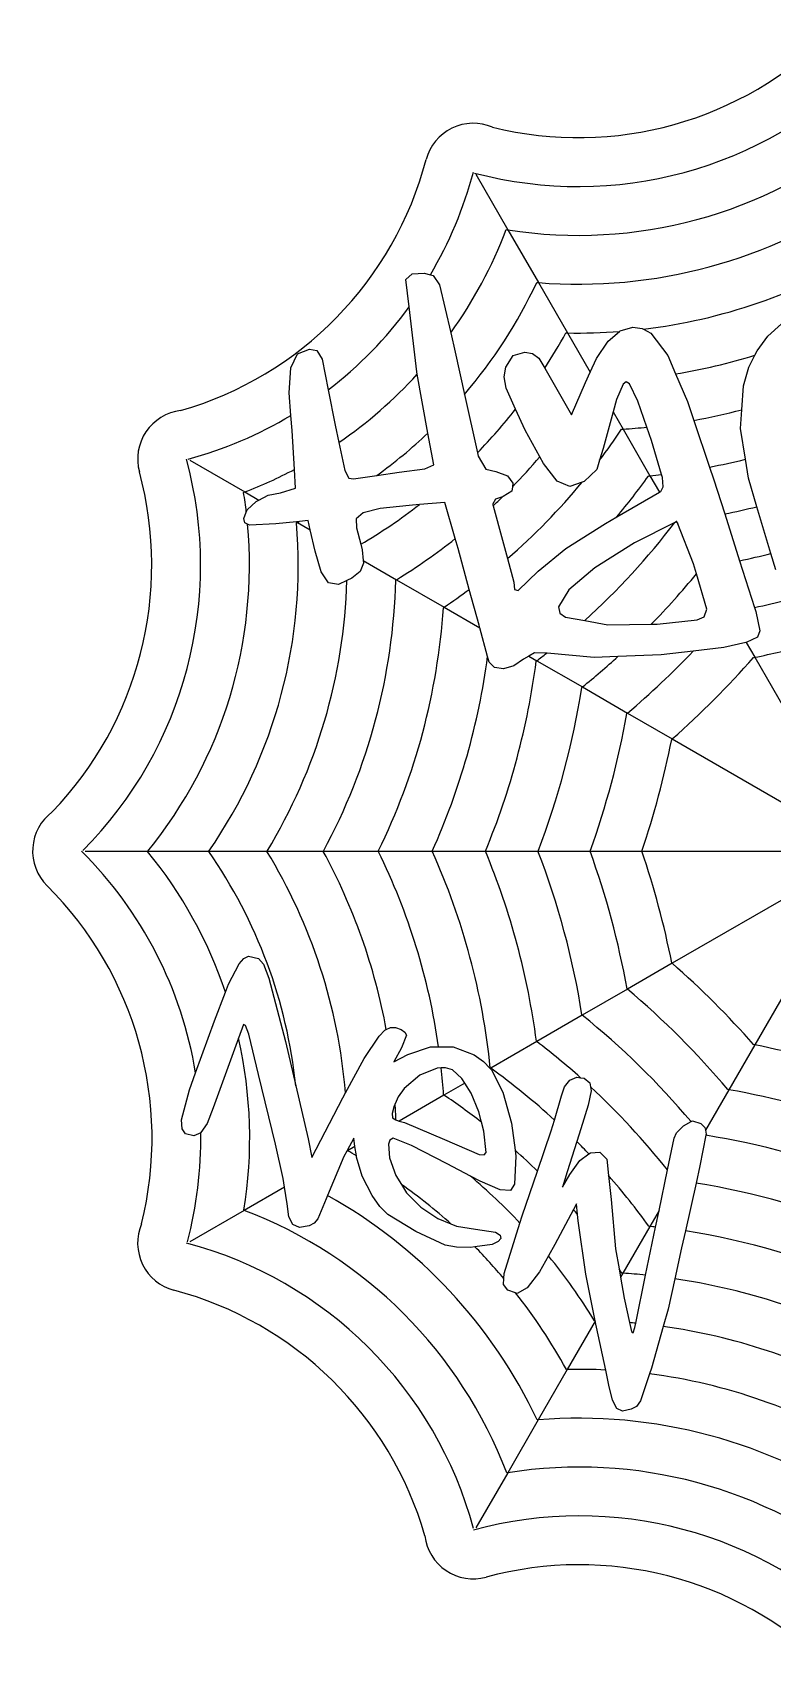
# Model space of a CAD drawing. Header units: metres. Extents: x 0 to 8.53, y 0.03 to 8.55.
# Drawn here: x 0 to 3.79, y 0.13 to 8.48 of the extents above; entities that cross this region are included whole.
import ezdxf

# ---------------------------------------------------------------- set-up
doc = ezdxf.new("R2010")
doc.units = ezdxf.units.M

msp = doc.modelspace()

# ---------------------------------------------------------------- linework, layer by layer
at = {"layer": '1', "color": 3}
for p, q in [((2.273969, 7.755883), (2.438262, 7.47132)), ((2.438262, 7.47132), (2.594122, 7.201362)), ((1.915918, 7.217903), (1.948151, 7.245489)), ((1.932482, 7.076685), (1.915918, 7.217903)), ((1.948151, 7.245489), (2.009371, 7.249821)), ((2.009371, 7.249821), (2.040875, 7.241332)), ((2.040875, 7.241332), (2.055177, 7.237477)), ((2.055177, 7.237477), (2.087512, 7.189812)), ((2.087512, 7.189812), (2.144867, 6.943753)), ((2.594122, 7.201362), (2.742826, 6.943799)), ((1.971395, 6.744946), (1.932482, 7.076685)), ((2.144867, 6.943753), (2.167708, 6.845765)), ((2.742826, 6.943799), (2.858895, 6.742762)), ((2.951016, 6.901114), (3.009326, 6.951174)), ((3.009326, 6.951174), (3.013451, 6.954715)), ((3.013451, 6.954715), (3.077824, 6.972765)), ((3.077824, 6.972765), (3.12576, 6.966065)), ((3.12576, 6.966065), (3.131529, 6.963027)), ((3.131529, 6.963027), (3.169808, 6.942863)), ((3.169808, 6.942863), (3.256149, 6.828352)), ((3.769484, 6.926733), (3.838752, 6.990152)), ((1.360591, 6.837374), (1.421413, 6.859876)), ((1.421413, 6.859876), (1.459441, 6.853295)), ((1.459441, 6.853295), (1.486109, 6.809912)), ((2.891225, 6.812783), (2.951016, 6.901114)), ((3.702229, 6.829343), (3.713811, 6.852631)), ((3.713811, 6.852631), (3.769484, 6.926733)), ((1.31776, 6.636629), (1.326531, 6.765263)), ((1.326531, 6.765263), (1.360591, 6.837374)), ((1.486109, 6.809912), (1.517547, 6.651883)), ((2.167708, 6.845765), (2.215895, 6.629175)), ((2.418591, 6.719173), (2.428087, 6.768127)), ((2.428087, 6.768127), (2.46507, 6.828113)), ((2.46507, 6.828113), (2.525266, 6.845765)), ((2.525266, 6.845765), (2.563629, 6.839035)), ((2.563629, 6.839035), (2.596876, 6.814012)), ((2.596876, 6.814012), (2.626441, 6.762718)), ((2.858895, 6.742762), (2.891225, 6.812783)), ((3.256149, 6.828352), (3.296308, 6.733931)), ((3.643511, 6.673598), (3.671798, 6.768151)), ((3.671798, 6.768151), (3.702229, 6.829343)), ((1.973683, 6.732416), (1.971395, 6.744946)), ((2.028611, 6.431566), (1.973683, 6.732416)), ((2.428376, 6.6603), (2.418591, 6.719173)), ((2.626441, 6.762718), (2.674064, 6.680094)), ((2.763424, 6.524872), (2.834786, 6.690543)), ((2.834786, 6.690543), (2.858895, 6.742762)), ((3.043939, 6.69316), (3.028539, 6.68117)), ((3.060372, 6.684088), (3.043939, 6.69316)), ((3.103804, 6.594122), (3.060372, 6.684088)), ((3.296308, 6.733931), (3.356665, 6.592019)), ((1.326735, 6.522023), (1.31776, 6.636629)), ((1.517547, 6.651883), (1.55355, 6.470905)), ((2.215895, 6.629175), (2.282267, 6.330845)), ((2.477023, 6.553603), (2.428376, 6.6603)), ((2.674064, 6.680094), (2.763424, 6.524872)), ((2.993368, 6.602643), (2.976221, 6.539548)), ((3.028539, 6.68117), (2.993368, 6.602643)), ((3.634962, 6.55041), (3.643511, 6.673598)), ((1.332802, 6.444561), (1.326735, 6.522023)), ((2.526185, 6.445776), (2.477023, 6.553603)), ((2.976221, 6.539548), (2.925414, 6.352588)), ((2.976221, 6.539548), (3.027246, 6.45117)), ((3.150012, 6.461951), (3.103804, 6.594122)), ((3.356665, 6.592019), (3.389236, 6.496282)), ((3.628374, 6.455485), (3.634962, 6.55041)), ((1.344609, 6.245079), (1.332802, 6.444561)), ((1.55355, 6.470905), (1.572316, 6.382885)), ((2.058493, 6.2679), (2.028611, 6.431566)), ((2.600703, 6.309867), (2.526185, 6.445776)), ((3.027246, 6.45117), (3.16523, 6.212175)), ((3.173768, 6.394001), (3.150012, 6.461951)), ((3.389236, 6.496282), (3.470596, 6.257141)), ((3.653565, 6.297223), (3.628374, 6.455485)), ((1.572316, 6.382885), (1.60293, 6.239298)), ((2.925414, 6.352588), (2.907099, 6.292568)), ((3.224485, 6.218799), (3.173768, 6.394001)), ((0.80985, 6.291764), (1.090688, 6.129623)), ((2.011882, 6.248437), (2.058493, 6.2679)), ((2.282267, 6.330845), (2.286189, 6.313216)), ((2.286189, 6.313216), (2.324572, 6.247285)), ((2.619455, 6.275665), (2.600703, 6.309867)), ((2.690345, 6.184292), (2.619455, 6.275665)), ((2.907099, 6.292568), (2.892334, 6.244179)), ((3.668925, 6.200727), (3.653565, 6.297223)), ((1.350277, 6.149325), (1.344609, 6.245079)), ((1.60293, 6.239298), (1.623946, 6.200854)), ((1.623946, 6.200854), (1.648125, 6.197779)), ((1.648125, 6.197779), (1.767625, 6.214745)), ((1.767625, 6.214745), (1.88171, 6.230941)), ((1.88171, 6.230941), (2.011882, 6.248437)), ((2.324572, 6.247285), (2.376777, 6.233748)), ((2.376777, 6.233748), (2.435321, 6.21238)), ((2.435321, 6.21238), (2.46388, 6.174513)), ((2.754499, 6.158031), (2.690345, 6.184292)), ((2.82756, 6.183254), (2.81799, 6.17995)), ((2.892334, 6.244179), (2.82756, 6.183254)), ((3.16523, 6.212175), (3.213672, 6.128271)), ((3.228652, 6.204405), (3.224485, 6.218799)), ((3.232069, 6.156425), (3.228652, 6.204405)), ((3.470596, 6.257141), (3.491175, 6.196654)), ((3.491175, 6.196654), (3.547934, 6.017542)), ((3.71288, 6.054361), (3.668925, 6.200727)), ((1.090688, 6.129623), (1.162217, 6.088325)), ((1.162217, 6.088325), (1.209685, 6.113426)), ((1.209685, 6.113426), (1.273312, 6.126098)), ((1.273312, 6.126098), (1.350277, 6.149325)), ((2.410749, 6.105529), (2.373626, 6.092808)), ((2.414152, 6.106695), (2.410749, 6.105529)), ((2.458231, 6.134501), (2.414152, 6.106695)), ((2.461319, 6.156373), (2.458231, 6.134501)), ((2.46388, 6.174513), (2.461319, 6.156373)), ((2.81799, 6.17995), (2.754499, 6.158031)), ((2.995089, 6.001947), (3.213672, 6.128271)), ((3.213672, 6.128271), (3.220777, 6.132377)), ((3.220777, 6.132377), (3.232069, 6.156425)), ((1.085253, 5.993477), (1.098619, 6.026853)), ((1.098619, 6.026853), (1.103223, 6.038348)), ((1.103223, 6.038348), (1.148845, 6.081253)), ((1.148845, 6.081253), (1.162217, 6.088325)), ((1.697308, 6.023691), (1.660929, 5.992443)), ((1.783567, 6.044771), (1.697308, 6.023691)), ((1.93192, 6.060896), (1.783567, 6.044771)), ((1.985148, 6.06536), (1.93192, 6.060896)), ((2.115365, 6.076278), (1.985148, 6.06536)), ((2.168294, 5.891274), (2.115365, 6.076278)), ((2.373626, 6.092808), (2.359793, 6.06518)), ((2.359793, 6.06518), (2.361702, 6.05841)), ((2.361702, 6.05841), (2.411004, 5.883534)), ((3.547934, 6.017542), (3.623881, 5.777878)), ((3.784868, 5.814643), (3.71288, 6.054361)), ((1.091479, 5.971222), (1.085253, 5.993477)), ((1.105058, 5.964979), (1.091479, 5.971222)), ((1.115609, 5.960128), (1.105058, 5.964979)), ((1.250293, 5.965974), (1.115609, 5.960128)), ((1.355152, 5.976934), (1.250293, 5.965974)), ((1.371388, 5.978631), (1.355152, 5.976934)), ((1.355152, 5.976934), (1.360891, 5.973621)), ((1.360891, 5.973621), (1.425879, 5.9361)), ((1.415333, 5.983224), (1.371388, 5.978631)), ((1.425879, 5.9361), (1.415333, 5.983224)), ((1.45028, 5.827065), (1.425879, 5.9361)), ((1.660929, 5.992443), (1.662215, 5.945817)), ((1.662215, 5.945817), (1.684173, 5.862029)), ((2.733803, 5.840225), (2.938272, 5.969111)), ((2.938272, 5.969111), (2.995089, 6.001947)), ((3.293058, 5.9741), (3.085892, 5.869688)), ((3.296663, 5.975917), (3.293058, 5.9741)), ((3.300513, 5.977858), (3.296663, 5.975917)), ((3.302223, 5.978719), (3.300513, 5.977858)), ((3.300513, 5.977858), (3.301281, 5.976528)), ((3.301281, 5.976528), (3.30704, 5.966553)), ((3.303, 5.976757), (3.302223, 5.978719)), ((3.30704, 5.966553), (3.303, 5.976757)), ((3.387871, 5.762394), (3.30704, 5.966553)), ((1.684173, 5.862029), (1.691554, 5.833867)), ((2.182925, 5.840132), (2.168294, 5.891274)), ((2.411004, 5.883534), (2.435821, 5.788542)), ((3.085892, 5.869688), (2.882244, 5.741696)), ((1.481509, 5.721147), (1.45028, 5.827065)), ((1.698513, 5.7655), (1.681471, 5.72288)), ((1.691554, 5.833867), (1.697086, 5.779518)), ((1.697086, 5.779518), (1.868024, 5.680827)), ((1.697086, 5.779518), (1.698513, 5.7655)), ((2.24024, 5.631315), (2.182925, 5.840132)), ((2.435821, 5.788542), (2.467448, 5.667487)), ((2.592623, 5.724482), (2.733803, 5.840225)), ((3.623881, 5.777878), (3.699779, 5.538371)), ((3.810103, 5.730613), (3.784868, 5.814643)), ((1.519647, 5.665413), (1.481509, 5.721147)), ((1.638809, 5.688169), (1.613395, 5.676167)), ((1.681471, 5.72288), (1.638809, 5.688169)), ((1.868024, 5.680827), (2.111495, 5.540259)), ((2.489778, 5.624712), (2.592623, 5.724482)), ((2.882244, 5.741696), (2.749583, 5.628934)), ((3.403048, 5.71058), (3.387871, 5.762394)), ((3.45592, 5.530071), (3.403048, 5.71058)), ((1.570233, 5.655782), (1.519647, 5.665413)), ((1.613395, 5.676167), (1.570233, 5.655782)), ((2.290345, 5.448765), (2.24024, 5.631315)), ((2.467448, 5.667487), (2.472187, 5.629938)), ((2.472187, 5.629938), (2.489778, 5.624712)), ((2.749583, 5.628934), (2.696961, 5.541196)), ((2.111495, 5.540259), (2.294113, 5.434824)), ((2.696961, 5.541196), (2.703493, 5.509772)), ((3.441984, 5.491294), (3.45592, 5.530071)), ((3.699779, 5.538371), (3.706506, 5.517144)), ((3.706506, 5.517144), (3.727187, 5.418297)), ((2.294113, 5.434824), (2.290345, 5.448765)), ((2.333777, 5.288103), (2.294113, 5.434824)), ((2.703493, 5.509772), (2.733429, 5.488277)), ((2.733429, 5.488277), (2.831239, 5.471104)), ((2.831239, 5.471104), (2.948739, 5.450474)), ((2.948739, 5.450474), (3.171811, 5.452619)), ((3.171811, 5.452619), (3.20192, 5.452908)), ((3.20192, 5.452908), (3.406531, 5.474605)), ((3.406531, 5.474605), (3.441984, 5.491294)), ((3.655646, 5.359083), (3.543106, 5.333932)), ((3.657317, 5.359855), (3.655646, 5.359083)), ((3.715727, 5.386838), (3.657317, 5.359855)), ((3.657317, 5.359855), (3.701458, 5.2834)), ((3.727187, 5.418297), (3.715727, 5.386838)), ((2.341843, 5.258265), (2.333777, 5.288103)), ((2.518561, 5.273405), (2.468816, 5.239237)), ((2.545247, 5.289832), (2.518561, 5.273405)), ((2.57352, 5.307236), (2.545247, 5.289832)), ((2.545247, 5.289832), (2.586294, 5.266134)), ((2.635498, 5.304571), (2.57352, 5.307236)), ((2.586294, 5.266134), (2.819374, 5.131565)), ((2.638505, 5.304441), (2.635498, 5.304571)), ((2.879885, 5.283202), (2.638505, 5.304441)), ((3.001257, 5.287804), (2.879885, 5.283202)), ((3.222955, 5.29621), (3.001257, 5.287804)), ((3.386918, 5.315529), (3.222955, 5.29621)), ((3.543106, 5.333932), (3.386918, 5.315529)), ((3.701458, 5.2834), (4.273993, 4.29174)), ((2.368475, 5.23064), (2.341843, 5.258265)), ((2.414793, 5.224639), (2.368475, 5.23064)), ((2.468816, 5.239237), (2.414793, 5.224639)), ((2.819374, 5.131565), (3.050339, 4.998218)), ((3.050339, 4.998218), (3.279579, 4.865866)), ((3.279579, 4.865866), (4.273993, 4.29174)), ((0.273945, 4.29174), (0.594722, 4.29174)), ((0.594722, 4.29174), (0.907114, 4.29174)), ((0.907114, 4.29174), (1.205002, 4.29174)), ((1.205002, 4.29174), (1.493189, 4.29174)), ((1.493189, 4.29174), (1.774491, 4.29174)), ((1.774491, 4.29174), (2.050692, 4.29174)), ((2.050692, 4.29174), (2.322989, 4.29174)), ((2.322989, 4.29174), (2.592222, 4.29174)), ((2.592222, 4.29174), (2.858999, 4.29174)), ((2.858999, 4.29174), (3.123775, 4.29174)), ((3.123775, 4.29174), (4.273993, 4.29174)), ((4.273993, 4.29174), (3.279249, 3.717424)), ((4.273993, 4.29174), (3.701269, 3.299753)), ((1.008237, 3.609951), (1.06202, 3.714553)), ((1.06202, 3.714553), (1.085717, 3.741192)), ((1.085717, 3.741192), (1.109155, 3.753385)), ((1.109155, 3.753385), (1.160877, 3.742411)), ((1.160877, 3.742411), (1.186153, 3.712714)), ((1.186153, 3.712714), (1.214713, 3.641061)), ((3.279249, 3.717424), (3.049904, 3.585012)), ((0.992561, 3.569192), (1.008237, 3.609951)), ((1.214713, 3.641061), (1.299569, 3.317047)), ((0.936572, 3.423612), (0.992561, 3.569192)), ((3.049904, 3.585012), (2.81882, 3.451596)), ((2.81882, 3.451596), (2.585601, 3.316947)), ((0.838959, 3.155828), (0.936572, 3.423612)), ((1.084202, 3.403635), (1.058844, 3.33421)), ((1.095099, 3.398562), (1.084202, 3.403635)), ((1.11178, 3.35388), (1.095099, 3.398562)), ((1.161558, 3.148756), (1.11178, 3.35388)), ((1.701853, 3.230515), (1.778247, 3.344605)), ((1.778247, 3.344605), (1.808633, 3.374166)), ((1.808633, 3.374166), (1.815371, 3.377608)), ((1.815371, 3.377608), (1.836257, 3.388276)), ((1.836257, 3.388276), (1.862959, 3.389093)), ((1.862959, 3.389093), (1.890573, 3.378772)), ((1.890573, 3.378772), (1.910949, 3.365066)), ((1.918041, 3.348712), (1.892964, 3.284805)), ((1.910949, 3.365066), (1.918041, 3.348712)), ((1.058844, 3.33421), (0.928317, 2.976846)), ((1.299569, 3.317047), (1.352043, 3.089694)), ((1.892964, 3.284805), (1.854648, 3.21237)), ((1.925523, 3.250288), (2.041769, 3.289958)), ((2.041769, 3.289958), (2.082945, 3.28962)), ((2.082945, 3.28962), (2.158011, 3.289003)), ((2.158011, 3.289003), (2.265014, 3.249112)), ((2.585601, 3.316947), (2.349719, 3.18076)), ((3.701269, 3.299753), (3.568883, 3.070454)), ((1.606402, 3.0546), (1.701853, 3.230515)), ((1.854648, 3.21237), (1.925523, 3.250288)), ((2.075794, 3.181081), (1.986675, 3.145199)), ((2.096451, 3.18198), (2.075794, 3.181081)), ((2.11777, 3.182909), (2.096451, 3.18198)), ((2.154765, 3.171973), (2.11777, 3.182909)), ((2.265014, 3.249112), (2.312166, 3.215094)), ((2.312166, 3.215094), (2.346756, 3.17905)), ((2.349719, 3.18076), (2.346756, 3.17905)), ((2.346756, 3.17905), (2.353546, 3.171975)), ((0.807307, 3.068996), (0.838959, 3.155828)), ((1.248212, 2.79107), (1.161558, 3.148756)), ((1.986675, 3.145199), (1.90696, 3.076444)), ((2.21684, 3.104042), (2.110443, 3.042614)), ((2.202203, 3.127753), (2.154765, 3.171973)), ((2.21684, 3.104042), (2.202203, 3.127753)), ((2.248969, 3.051994), (2.21684, 3.104042)), ((2.353546, 3.171975), (2.411857, 3.058437)), ((2.72688, 3.085554), (2.755159, 3.119039)), ((2.755159, 3.119039), (2.790963, 3.134957)), ((2.790963, 3.134957), (2.809214, 3.131855)), ((2.809214, 3.131855), (2.828217, 3.128625)), ((2.828217, 3.128625), (2.856793, 3.104824)), ((2.856793, 3.104824), (2.860341, 3.085316)), ((0.767013, 2.916254), (0.807307, 3.068996)), ((1.352043, 3.089694), (1.414489, 2.819128)), ((1.433592, 2.723894), (1.592382, 3.028762)), ((1.592382, 3.028762), (1.606402, 3.0546)), ((1.876738, 3.033527), (1.860965, 2.997746)), ((1.90696, 3.076444), (1.876738, 3.033527)), ((2.110443, 3.042614), (1.880747, 2.909999)), ((2.288448, 2.957738), (2.248969, 3.051994)), ((2.411857, 3.058437), (2.455882, 2.899183)), ((2.676041, 2.915195), (2.712201, 3.039186)), ((2.712201, 3.039186), (2.72688, 3.085554)), ((2.864202, 3.064082), (2.849436, 2.990776)), ((2.860341, 3.085316), (2.864202, 3.064082)), ((3.568883, 3.070454), (3.449398, 2.863499)), ((0.928317, 2.976846), (0.897355, 2.897012)), ((1.856199, 2.986935), (1.845761, 2.948874)), ((1.845761, 2.948874), (1.84789, 2.927103)), ((1.84789, 2.927103), (1.864554, 2.915823)), ((1.860965, 2.997746), (1.856199, 2.986935)), ((2.302216, 2.904067), (2.288448, 2.957738)), ((2.849436, 2.990776), (2.811486, 2.869284)), ((0.769625, 2.869657), (0.767013, 2.916254)), ((0.787573, 2.844767), (0.769625, 2.869657)), ((0.829644, 2.833469), (0.787573, 2.844767)), ((0.865351, 2.850052), (0.829644, 2.833469)), ((0.865783, 2.850685), (0.865351, 2.850052)), ((0.897355, 2.897012), (0.865783, 2.850685)), ((1.864554, 2.915823), (1.867321, 2.91395)), ((1.867321, 2.91395), (1.880747, 2.909999)), ((1.880747, 2.909999), (1.908789, 2.901746)), ((1.908789, 2.901746), (2.113952, 2.81532)), ((2.314026, 2.858023), (2.302216, 2.904067)), ((2.326538, 2.748486), (2.314026, 2.858023)), ((2.455882, 2.899183), (2.474304, 2.760585)), ((2.589286, 2.652942), (2.660098, 2.860526)), ((2.660098, 2.860526), (2.676041, 2.915195)), ((2.811486, 2.869284), (2.790946, 2.805032)), ((3.288401, 2.82246), (3.301859, 2.849632)), ((3.301859, 2.849632), (3.336242, 2.884766)), ((3.336242, 2.884766), (3.375512, 2.906775)), ((3.375512, 2.906775), (3.38378, 2.911409)), ((3.38378, 2.911409), (3.426283, 2.897249)), ((3.426283, 2.897249), (3.446926, 2.876602)), ((3.446926, 2.876602), (3.449398, 2.863499)), ((3.449398, 2.863499), (3.453177, 2.843467)), ((3.453177, 2.843467), (3.451861, 2.836817)), ((1.287964, 2.615868), (1.248212, 2.79107)), ((1.414489, 2.819128), (1.433592, 2.723894)), ((1.615279, 2.759643), (1.613072, 2.755457)), ((1.617029, 2.757741), (1.613072, 2.755457)), ((1.648559, 2.82277), (1.615279, 2.759643)), ((1.654969, 2.779646), (1.617029, 2.757741)), ((1.654969, 2.779646), (1.648559, 2.82277)), ((1.661958, 2.732617), (1.654969, 2.779646)), ((1.833991, 2.8124), (1.825734, 2.790981)), ((1.825734, 2.790981), (1.832029, 2.721248)), ((1.850651, 2.821592), (1.833991, 2.8124)), ((1.945096, 2.785256), (1.850651, 2.821592)), ((2.126641, 2.691432), (1.945096, 2.785256)), ((2.113952, 2.81532), (2.290764, 2.739086)), ((2.474304, 2.760585), (2.478362, 2.730057)), ((2.790946, 2.805032), (2.741208, 2.649443)), ((3.25468, 2.659723), (3.288401, 2.82246)), ((3.451861, 2.836817), (3.421099, 2.68138)), ((1.598375, 2.72758), (1.514612, 2.528711)), ((1.613072, 2.755457), (1.598375, 2.72758)), ((1.663018, 2.72549), (1.661958, 2.732617)), ((1.692498, 2.627429), (1.663018, 2.72549)), ((1.832029, 2.721248), (1.864736, 2.631969)), ((2.246011, 2.627793), (2.126641, 2.691432)), ((2.290764, 2.739086), (2.31569, 2.7364)), ((2.31569, 2.7364), (2.326538, 2.748486)), ((2.478362, 2.730057), (2.472037, 2.586899)), ((2.754193, 2.635935), (2.806682, 2.708182)), ((2.806682, 2.708182), (2.852604, 2.741674)), ((2.852604, 2.741674), (2.860171, 2.747193)), ((2.860171, 2.747193), (2.908222, 2.750298)), ((2.908222, 2.750298), (2.944395, 2.714827)), ((2.944395, 2.714827), (2.953732, 2.63056)), ((3.421099, 2.68138), (3.401074, 2.591761)), ((1.2945, 2.571529), (1.287964, 2.615868)), ((1.743074, 2.52827), (1.692498, 2.627429)), ((1.864736, 2.631969), (1.893225, 2.585155)), ((2.295743, 2.601279), (2.246011, 2.627793)), ((2.398478, 2.557195), (2.295743, 2.601279)), ((2.511391, 2.424597), (2.589286, 2.652942)), ((2.741208, 2.649443), (2.718118, 2.57226)), ((2.718118, 2.57226), (2.754193, 2.635935)), ((2.953732, 2.63056), (2.967372, 2.507459)), ((3.211538, 2.451514), (3.25468, 2.659723)), ((3.401074, 2.591761), (3.346442, 2.347261)), ((1.2945, 2.571529), (1.088117, 2.452374)), ((1.307085, 2.48615), (1.2945, 2.571529)), ((1.507367, 2.51151), (1.465473, 2.408762)), ((1.514612, 2.528711), (1.507367, 2.51151)), ((1.782862, 2.472402), (1.743074, 2.52827)), ((1.893225, 2.585155), (1.919052, 2.542717)), ((1.919052, 2.542717), (1.991272, 2.468318)), ((2.451644, 2.554097), (2.398478, 2.557195)), ((2.472037, 2.586899), (2.451644, 2.554097)), ((2.967372, 2.507459), (2.989577, 2.256114)), ((1.088117, 2.452374), (0.809915, 2.291754)), ((1.316268, 2.420036), (1.307085, 2.48615)), ((1.82372, 2.431046), (1.782862, 2.472402)), ((1.965679, 2.34489), (1.82372, 2.431046)), ((1.991272, 2.468318), (2.078503, 2.410243)), ((2.499606, 2.387244), (2.511391, 2.424597)), ((2.773556, 2.456764), (2.678575, 2.277205)), ((2.788657, 2.485311), (2.773556, 2.456764)), ((2.794489, 2.432348), (2.788657, 2.485311)), ((2.798229, 2.398384), (2.794489, 2.432348)), ((3.211538, 2.451514), (3.164738, 2.370453)), ((3.194098, 2.367346), (3.211538, 2.451514)), ((1.33733, 2.379984), (1.316268, 2.420036)), ((1.371396, 2.364868), (1.33733, 2.379984)), ((1.419589, 2.373561), (1.371396, 2.364868)), ((1.445509, 2.386616), (1.419589, 2.373561)), ((1.465473, 2.408762), (1.445509, 2.386616)), ((2.117297, 2.275171), (1.965679, 2.34489)), ((2.078503, 2.410243), (2.146359, 2.383086)), ((2.146359, 2.383086), (2.174152, 2.371963)), ((2.174152, 2.371963), (2.271623, 2.356957)), ((2.271623, 2.356957), (2.374798, 2.340817)), ((2.374798, 2.340817), (2.397688, 2.326031)), ((2.418431, 2.129948), (2.499606, 2.387244)), ((2.83664, 2.126817), (2.798229, 2.398384)), ((3.164738, 2.370453), (3.026641, 2.131263)), ((3.143127, 2.12136), (3.194098, 2.367346)), ((3.346442, 2.347261), (3.327314, 2.261656)), ((2.175274, 2.26466), (2.117297, 2.275171)), ((2.246275, 2.263122), (2.175274, 2.26466)), ((2.269044, 2.266211), (2.246275, 2.263122)), ((2.3579, 2.278264), (2.269044, 2.266211)), ((2.388711, 2.292801), (2.3579, 2.278264)), ((2.40215, 2.309374), (2.388711, 2.292801)), ((2.397688, 2.326031), (2.40215, 2.309374)), ((2.678575, 2.277205), (2.645954, 2.219935)), ((2.989577, 2.256114), (3.007436, 2.152793)), ((3.327314, 2.261656), (3.292111, 2.102636)), ((2.645954, 2.219935), (2.599196, 2.137847)), ((2.4161, 2.07261), (2.417375, 2.103972)), ((2.417375, 2.103972), (2.418431, 2.129948)), ((2.599196, 2.137847), (2.537153, 2.056982)), ((2.884332, 1.8877), (2.83664, 2.126817)), ((3.007436, 2.152793), (3.014725, 2.110624)), ((3.026641, 2.131263), (3.014725, 2.110624)), ((3.014725, 2.110624), (3.033283, 2.003261)), ((3.092117, 1.875178), (3.143127, 2.12136)), ((3.292111, 2.102636), (3.257559, 1.946558)), ((2.437025, 2.043615), (2.4161, 2.07261)), ((2.477427, 2.030443), (2.437025, 2.043615)), ((2.485433, 2.027833), (2.477427, 2.030443)), ((2.537153, 2.056982), (2.485433, 2.027833)), ((3.033283, 2.003261), (3.0604, 1.878005)), ((3.257559, 1.946558), (3.232932, 1.858603)), ((2.884765, 1.885527), (2.741906, 1.638088)), ((2.884765, 1.885527), (2.884332, 1.8877)), ((2.885994, 1.887656), (2.884765, 1.885527)), ((2.89083, 1.855123), (2.884765, 1.885527)), ((2.938522, 1.635533), (2.89083, 1.855123)), ((3.0604, 1.878005), (3.070182, 1.832826)), ((3.07889, 1.82623), (3.087711, 1.853917)), ((3.087711, 1.853917), (3.092117, 1.875178)), ((3.232932, 1.858603), (3.172918, 1.644269)), ((3.070182, 1.832826), (3.07889, 1.82623)), ((2.741906, 1.638088), (2.59297, 1.380123)), ((2.955268, 1.558433), (2.938522, 1.635533)), ((3.163388, 1.615724), (3.117167, 1.477282)), ((3.172918, 1.644269), (3.163388, 1.615724)), ((2.973926, 1.480457), (2.955268, 1.558433)), ((2.99521, 1.437976), (2.973926, 1.480457)), ((3.024837, 1.42473), (2.99521, 1.437976)), ((3.068527, 1.43446), (3.024837, 1.42473)), ((3.096019, 1.448511), (3.068527, 1.43446)), ((3.117167, 1.477282), (3.096019, 1.448511)), ((2.59297, 1.380123), (2.436784, 1.109601)), ((2.436784, 1.109601), (2.274007, 0.827663))]:
    msp.add_line(p, q, dxfattribs=at)
for centre, radius, start, end in [((2.79812, 9.764607), 1.82135, 256.05865, 315.184459), ((2.79812, 9.764607), 2.07135, 255.156128, 315.184459), ((2.261031, 7.767035), 0.25, 66.852766, 165.184459), ((2.79812, 9.764607), 2.32135, 261.081988, 309.212152), ((0.258546, 8.296695), 1.82135, 286.05865, 345.184459), ((0.258546, 8.296695), 2.07135, 329.369116, 345.184459), ((2.79812, 9.764607), 2.57135, 265.449663, 304.805269), ((0.258546, 8.296695), 2.32135, 324.350453, 339.212152), ((2.79812, 9.764607), 2.32135, 260.844942, 261.081988), ((2.79812, 9.764607), 2.82135, 276.786702, 301.349966), ((0.258546, 8.296695), 2.57135, 319.571399, 334.805269), ((2.79812, 9.764607), 2.57135, 265.251825, 265.449663), ((0.258546, 8.296695), 2.07135, 307.431809, 323.914434), ((0.258546, 8.296695), 2.82135, 327.063907, 331.349966), ((2.79812, 9.764607), 2.82135, 268.707128, 268.877027), ((2.79812, 9.764607), 2.82135, 268.877027, 274.293161), ((2.79812, 9.764607), 3.07135, 279.334894, 287.119682), ((0.258546, 8.296695), 2.32135, 304.468376, 317.633833), ((0.792199, 6.298202), 0.25, 96.852766, 195.184459), ((0.258546, 8.296695), 2.07135, 285.156128, 301.044087), ((0.258546, 8.296695), 2.82135, 315.831054, 321.842725), ((2.79812, 9.764607), 3.32135, 280.251812, 284.593423), ((0.258546, 8.296695), 2.57135, 305.936079, 313.502006), ((0.258546, 8.296695), 3.32135, 322.885658, 326.23337), ((2.79812, 9.764607), 3.32135, 273.823724, 273.955736), ((2.79812, 9.764607), 3.32135, 273.955736, 276.081815), ((-1.206835, 5.755659), 2.07135, 315.156128, 375.184459), ((0.258546, 8.296695), 3.07135, 315.823822, 319.692388), ((2.79812, 9.764607), 3.571349, 280.853441, 283.858798), ((-1.206835, 5.755659), 1.82135, 316.05865, 375.184459), ((0.258546, 8.296695), 2.32135, 291.006474, 297.89539), ((0.258546, 8.296695), 3.571349, 320.018246, 324.275477), ((2.79812, 9.764607), 3.571349, 275.781617, 275.900021), ((2.79812, 9.764607), 3.571349, 275.900021, 276.8566), ((0.258546, 8.296695), 2.32135, 290.844942, 291.006474), ((-1.206835, 5.755659), 2.32135, 6.708958, 9.212152), ((0.258546, 8.296695), 3.07135, 313.217216, 314.486043), ((0.258546, 8.296695), 3.32135, 310.96057, 320.408131), ((0.258546, 8.296695), 2.82135, 300.351267, 307.732617), ((2.79812, 9.764607), 3.821349, 281.315826, 283.850025), ((-1.206835, 5.755659), 2.32135, 320.903187, 365.173483), ((-1.206835, 5.755659), 2.57135, 325.297232, 364.805269), ((0.258546, 8.296695), 2.57135, 295.251825, 295.385272), ((0.258546, 8.296695), 2.57135, 295.385272, 295.644455), ((0.258546, 8.296695), 3.821349, 312.31778, 322.569805), ((0.258546, 8.296695), 3.821349, 322.569805, 322.598008), ((2.79812, 9.764607), 3.821349, 277.459086, 277.496327), ((2.79812, 9.764607), 3.821349, 277.496327, 277.566158), ((2.79812, 9.764607), 3.821349, 277.566158, 277.592162), ((0.258546, 8.296695), 3.07135, 301.602957, 308.447289), ((2.79812, 9.764607), 4.07135, 281.702061, 284.026102), ((0.258546, 8.296695), 3.07135, 301.504668, 301.602957), ((0.258546, 8.296695), 4.071349, 315.688526, 320.565285), ((-1.206835, 5.755659), 2.82135, 328.743394, 358.385462), ((-1.206835, 5.755659), 3.07135, 331.534013, 358.552425), ((0.258546, 8.296695), 3.32135, 303.910046, 306.630581), ((-1.206835, 5.755659), 3.32135, 333.847603, 356.23337), ((0.258546, 8.296695), 3.32135, 303.823724, 303.910046), ((2.79812, 9.764607), 4.32135, 282.043382, 284.347556), ((-1.206835, 5.755659), 3.571349, 335.801049, 352.477326), ((-1.206835, 5.755659), 3.821349, 337.474817, 352.598008), ((0.258546, 8.296695), 3.821349, 307.459086, 307.52756), ((0.258546, 8.296695), 3.821349, 307.52756, 308.463733), ((0.258546, 8.296695), 4.071349, 308.975464, 312.350285), ((0.258545, 8.296695), 4.32135, 310.244189, 316.380248), ((0.258546, 8.296695), 4.57135, 311.365688, 318.741939), ((2.79812, 9.764607), 4.57135, 281.315155, 281.397155), ((2.79812, 9.764607), 4.57135, 281.397155, 284.75204), ((-1.206835, 5.755659), 4.07135, 338.926456, 351.143229), ((0.258546, 8.296695), 4.071349, 308.913866, 308.975464), ((-1.206835, 5.755659), 4.32135, 340.198396, 349.868589), ((0.258545, 8.296695), 4.32135, 310.188505, 310.244189), ((-1.206835, 5.755659), 4.57135, 341.322695, 348.741939), ((0.258546, 8.296695), 4.57135, 311.315154, 311.365688), ((0.254569, 4.29174), 0.25, 126.852766, 225.184452), ((-1.205373, 2.822367), 2.07135, 9.264194, 45.184459), ((-1.206835, 5.755659), 2.32135, 320.844942, 320.903187), ((-1.205373, 2.822367), 2.32135, 18.766991, 39.212152), ((-1.206835, 5.755659), 2.57135, 325.251825, 325.297232), ((-1.205373, 2.822367), 2.57135, 5.96745, 34.805269), ((-1.206835, 5.755659), 2.82135, 328.707128, 328.743394), ((-1.205373, 2.822367), 2.82135, 4.721518, 31.349966), ((-1.206835, 5.755659), 3.07135, 331.504669, 331.534013), ((-1.205373, 2.822367), 3.07135, 10.415229, 28.552425), ((-1.206835, 5.755659), 3.32135, 333.823724, 333.847603), ((-1.205373, 2.822367), 3.32135, 8.087288, 26.23337), ((-1.206835, 5.755659), 3.571349, 335.781617, 335.801049), ((-1.205373, 2.822367), 3.571349, 5.781617, 24.275478), ((-1.206835, 5.755659), 3.821349, 337.459087, 337.474817), ((-1.205373, 2.822367), 3.821349, 7.459086, 22.598007), ((-1.206835, 5.755659), 4.07135, 338.913865, 338.926456), ((-1.205373, 2.822367), 4.07135, 8.913865, 21.143229), ((-1.206835, 5.755659), 4.32135, 340.188505, 340.198396), ((-1.205373, 2.822367), 4.32135, 10.188504, 19.868589), ((-1.206835, 5.755659), 4.57135, 341.315155, 341.322695), ((-1.205373, 2.822367), 4.57135, 11.315155, 18.741939), ((-1.205373, 2.822367), 1.82135, 346.05865, 405.184458), ((0.262538, 0.282793), 4.57135, 48.706471, 48.741939), ((0.262538, 0.282793), 4.57135, 41.315154, 48.706471), ((0.262538, 0.282793), 4.32135, 49.832671, 49.86859), ((0.262538, 0.282793), 4.32135, 40.188505, 49.832671), ((0.262538, 0.282793), 4.071349, 51.106792, 51.143229), ((0.262538, 0.282793), 4.071349, 40.128151, 51.106792), ((-1.205373, 2.822367), 2.32135, 350.844942, 372.738029), ((0.262539, 0.282793), 3.821349, 52.560969, 52.598008), ((0.262539, 0.282793), 3.821349, 48.207595, 52.560969), ((2.803574, -1.182588), 4.57135, 78.674991, 78.741939), ((2.803574, -1.182588), 4.57135, 71.315155, 78.674991), ((-1.205373, 2.822367), 3.32135, 3.823724, 6.215784), ((0.262539, 0.282793), 3.571349, 54.237728, 54.275477), ((0.262539, 0.282793), 3.571349, 47.48402, 54.237728), ((0.262538, 0.282793), 3.32135, 56.194767, 56.23337), ((0.262538, 0.282793), 3.32135, 52.112649, 56.194767), ((0.262539, 0.282793), 3.821349, 38.46331, 47.170979), ((2.803574, -1.182588), 4.32135, 79.79914, 79.868589), ((2.803574, -1.182588), 4.32135, 70.318125, 79.79914), ((-1.205373, 2.822367), 3.07135, 1.743676, 3.273461), ((-1.205373, 2.822367), 2.07135, 345.156128, 360.78332), ((0.262538, 0.282793), 2.82135, 61.308986, 61.349966), ((-1.205373, 2.822367), 2.82135, 358.707128, 358.726092), ((0.262538, 0.282793), 2.82135, 60.26357, 61.308986), ((0.262538, 0.282793), 3.32135, 45.52943, 48.246757), ((0.262539, 0.282793), 3.571349, 43.51164, 44.930027), ((2.803574, -1.182588), 4.07135, 68.913865, 80.83772), ((0.262538, 0.282793), 3.07135, 43.250377, 49.774445), ((0.262539, 0.282793), 3.571349, 35.781616, 41.101083), ((2.803575, -1.182587), 3.821349, 67.459087, 81.004422), ((0.262538, 0.282793), 2.57135, 25.251825, 60.860838), ((0.262538, 0.282793), 2.82135, 48.110055, 54.691331), ((0.262538, 0.282793), 2.32135, 69.166952, 69.212152), ((0.262538, 0.282793), 2.32135, 20.844942, 69.166952), ((0.262538, 0.282793), 3.32135, 40.330325, 40.885126), ((0.792199, 2.285278), 0.25, 156.852766, 255.184459), ((2.803575, -1.182587), 3.571349, 84.195876, 84.275478), ((2.803575, -1.182587), 3.571349, 83.722215, 84.195876), ((2.803575, -1.182587), 3.571349, 65.781617, 81.256794), ((0.262538, 0.282793), 2.07135, 15.156128, 75.184459), ((0.262538, 0.282793), 2.82135, 40.203119, 44.668458), ((0.262538, 0.282793), 3.07135, 31.504668, 39.102801), ((0.262538, 0.282793), 3.32135, 33.823724, 34.2652), ((2.803574, -1.182588), 3.32135, 86.149036, 86.23337), ((2.803574, -1.182588), 3.32135, 84.132205, 86.149036), ((2.803574, -1.182588), 3.32135, 63.823724, 81.54169), ((0.262538, 0.282793), 1.82135, 16.05865, 75.184459), ((0.262538, 0.282793), 2.82135, 28.707128, 38.275075), ((2.803574, -1.182588), 3.07135, 88.493301, 88.552425), ((2.803574, -1.182588), 3.07135, 88.462277, 88.493301), ((2.803574, -1.182588), 3.07135, 84.609319, 85.203331), ((2.803574, -1.182588), 3.07135, 61.504669, 81.964054), ((2.803574, -1.182588), 2.82135, 91.252452, 91.349966), ((2.803574, -1.182588), 2.82135, 87.258441, 91.252452), ((2.803574, -1.182588), 2.82135, 58.707128, 82.672981), ((2.803574, -1.182588), 2.57135, 94.698029, 94.805269), ((2.803574, -1.182588), 2.57135, 55.251825, 94.698029), ((2.803574, -1.182588), 2.32135, 99.091252, 99.212152), ((2.803574, -1.182588), 2.32135, 50.844942, 99.091252), ((2.803574, -1.182588), 2.07135, 45.156128, 105.184459), ((2.261031, 0.816446), 0.25, 186.852766, 285.184452), ((2.803574, -1.182588), 1.82135, 46.05865, 105.184458)]:
    msp.add_arc(centre, radius, start, end, dxfattribs=at)

doc.saveas('drawing.dxf')
